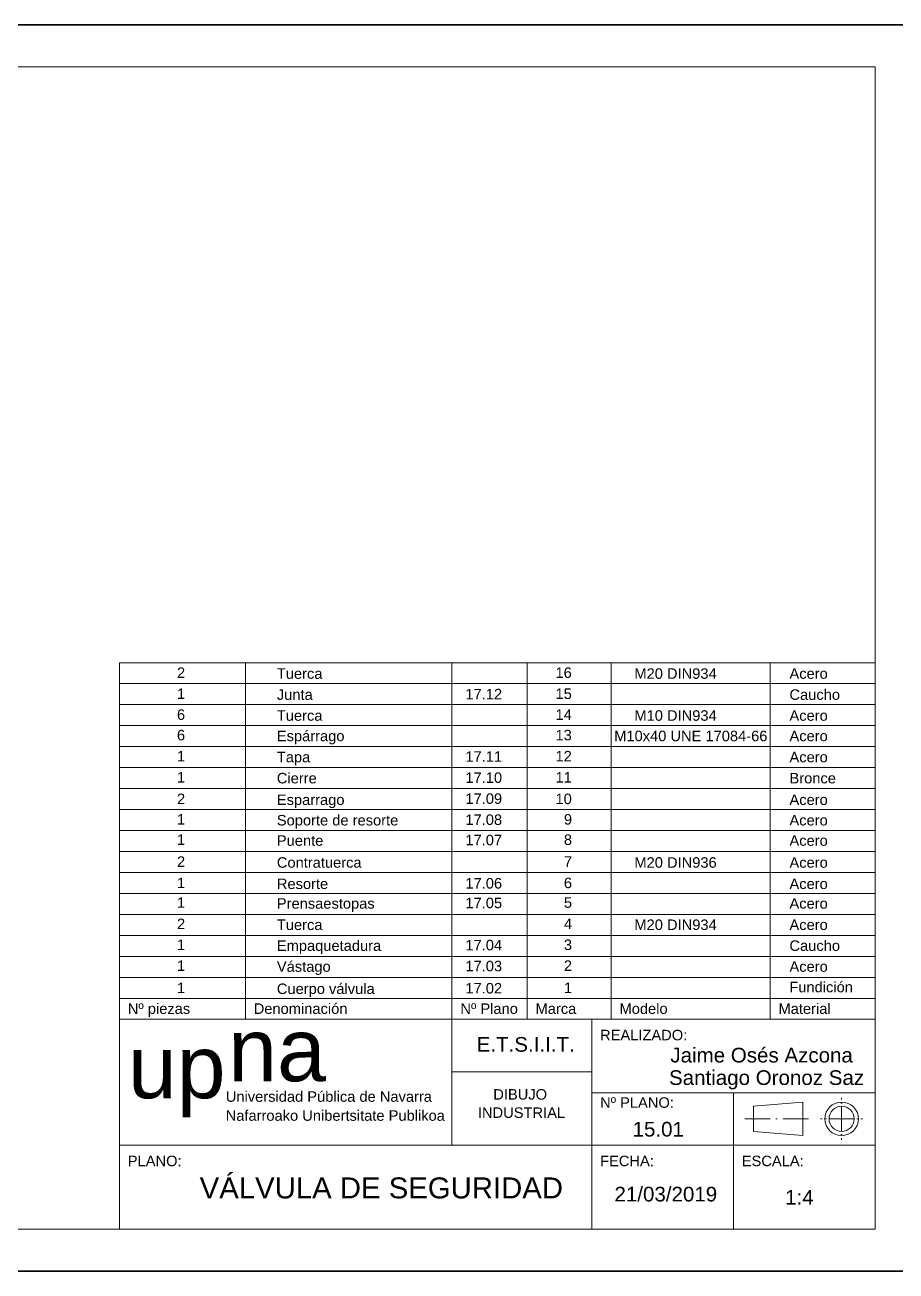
# Model space of a CAD drawing. Header units: millimetres. Extents: x 1800 to 4530, y 1899 to 2196.
# Drawn here: x 2007.5 to 2215, y 1898.6 to 2195.6 of the extents above; entities that cross this region are included whole.
import ezdxf

# ---------------------------------------------------------------- set-up
doc = ezdxf.new("R2010")
doc.units = ezdxf.units.MM
doc.linetypes.add('ACAD_ISO10W100', pattern=[18, 12, -3, 0, -3])
for name, color, linetype, lineweight in [('010_formato', 5, 'Continuous', 35), ('015_cajetin', 4, 'Continuous', 18), ('020-rotulación_textos', 4, 'Continuous', 18), ('031_linea_continua_fina', 4, 'Continuous', 18), ('034_ejes', 2, 'ACAD_ISO10W100', 18)]:
    doc.layers.add(name, color=color, linetype=linetype, lineweight=lineweight)
doc.styles.add('Arial 15', font='arial.ttf', dxfattribs={"height": 15})
doc.styles.add('Arial 2.5', font='arial.ttf', dxfattribs={"height": 2.5})
doc.styles.add('Arial 3.5', font='arial.ttf', dxfattribs={"height": 3.5})
doc.styles.add('Arial 5', font='arial.ttf', dxfattribs={"height": 5})

msp = doc.modelspace()

# ---------------------------------------------------------------- linework, layer by layer
at = {"layer": '010_formato'}
for p, q in [((1799.975, 2195.563), (2219.975, 2195.563)), ((2219.975, 1898.563), (1799.975, 1898.563))]:
    msp.add_line(p, q, dxfattribs=at)
at = {"layer": '015_cajetin'}
for p, q in [((1819.975, 2185.563), (2209.975, 2185.563)), ((2209.975, 2185.563), (2209.975, 1908.563)), ((2029.975, 1968.563), (2029.975, 2043.563)), ((2209.975, 2043.563), (2029.975, 2043.563)), ((2059.975, 1958.563), (2059.975, 2043.563)), ((2109.197, 1958.563), (2109.197, 2043.563)), ((2127.107, 1958.563), (2127.107, 2043.563)), ((2147.107, 1958.563), (2147.107, 2043.563)), ((2184.975, 2043.563), (2184.975, 1958.563)), ((2209.975, 2038.563), (2029.975, 2038.563)), ((2209.975, 2033.563), (2029.975, 2033.563)), ((2209.975, 2028.563), (2029.975, 2028.563)), ((2209.975, 2023.563), (2029.975, 2023.563)), ((2209.975, 2018.563), (2029.975, 2018.563)), ((2209.975, 2013.563), (2029.975, 2013.563)), ((2209.975, 2008.563), (2029.975, 2008.563)), ((2209.975, 2003.563), (2029.975, 2003.563)), ((2209.975, 1998.563), (2029.975, 1998.563)), ((2209.975, 1993.563), (2029.975, 1993.563)), ((2209.975, 1988.563), (2029.975, 1988.563)), ((2209.975, 1983.563), (2029.975, 1983.563)), ((2209.975, 1978.563), (2029.975, 1978.563)), ((2209.975, 1973.563), (2029.975, 1973.563)), ((2029.975, 1968.563), (2029.975, 1908.563)), ((2209.975, 1968.563), (2029.975, 1968.563)), ((2059.975, 1958.563), (2059.975, 1968.563)), ((2209.975, 1963.563), (2029.975, 1963.563)), ((2209.975, 1958.563), (2029.975, 1958.563)), ((2109.197, 1928.563), (2109.197, 1958.563)), ((2142.475, 1908.563), (2142.475, 1958.563)), ((2142.475, 1958.563), (2209.975, 1958.563)), ((2142.475, 1946.063), (2109.197, 1946.063)), ((2142.475, 1941.063), (2209.975, 1941.063)), ((2176.225, 1941.063), (2176.225, 1908.563)), ((2209.975, 1928.563), (2029.975, 1928.563)), ((2209.975, 1908.563), (1819.975, 1908.563)), ((2209.975, 1908.563), (2029.975, 1908.563))]:
    msp.add_line(p, q, dxfattribs=at)
at = {"layer": '031_linea_continua_fina'}
for p, q in [((2180.981, 1937.844), (2192.742, 1938.844)), ((2180.981, 1937.844), (2180.981, 1931.844)), ((2192.742, 1938.844), (2192.742, 1930.844)), ((2202.004, 1938.644), (2202.004, 1938.644)), ((2180.981, 1931.844), (2192.742, 1930.844))]:
    msp.add_line(p, q, dxfattribs=at)
for radius in [4, 3]:
    msp.add_circle((2202.004, 1934.844), radius, dxfattribs=at)
at = {"layer": '034_ejes', "ltscale": 0.25}
for q in [(2202.004, 1939.844), (2197.004, 1934.844), (2207.004, 1934.844), (2202.004, 1929.844)]:
    msp.add_line((2202.004, 1934.844), q, dxfattribs=at)
at = {"layer": '034_ejes', "ltscale": 0.5}
msp.add_line((2178.981, 1934.844), (2194.742, 1934.844), dxfattribs=at)

# ---------------------------------------------------------------- texts
at = {"layer": '020-rotulación_textos'}
for s, height, style, p in [('2', 2.5, 'Arial 2.5', (2043.69, 2039.928)), ('Tuerca', 2.5, 'Arial 2.5', (2067.483, 2039.718)), ('16', 2.5, 'Arial 2.5', (2133.856, 2039.928)), ('M20 DIN934', 2.5, 'Arial 2.5', (2152.647, 2039.718)), ('Acero', 2.5, 'Arial 2.5', (2189.586, 2039.718)), ('1', 2.5, 'Arial 2.5', (2043.69, 2034.915)), ('Junta', 2.5, 'Arial 2.5', (2067.483, 2034.705)), ('17.12', 2.5, 'Arial 2.5', (2112.394, 2034.828)), ('15', 2.5, 'Arial 2.5', (2133.856, 2034.915)), ('Caucho', 2.5, 'Arial 2.5', (2189.586, 2034.705)), ('6', 2.5, 'Arial 2.5', (2043.69, 2029.933)), ('Tuerca', 2.5, 'Arial 2.5', (2067.483, 2029.723)), ('14', 2.5, 'Arial 2.5', (2133.856, 2029.933)), ('M10 DIN934', 2.5, 'Arial 2.5', (2152.647, 2029.723)), ('Acero', 2.5, 'Arial 2.5', (2189.586, 2029.723)), ('6', 2.5, 'Arial 2.5', (2043.69, 2025.059)), ('Espárrago', 2.5, 'Arial 2.5', (2067.483, 2024.849)), ('13', 2.5, 'Arial 2.5', (2133.856, 2025.059)), ('M10x40 UNE 17084-66', 2.5, 'Arial 2.5', (2147.839, 2024.849)), ('Acero', 2.5, 'Arial 2.5', (2189.586, 2024.849)), ('12', 2.5, 'Arial 2.5', (2133.856, 2020.035)), ('1', 2.5, 'Arial 2.5', (2043.69, 2020.035)), ('Tapa', 2.5, 'Arial 2.5', (2067.483, 2019.825)), ('17.11', 2.5, 'Arial 2.5', (2112.394, 2019.948)), ('Acero', 2.5, 'Arial 2.5', (2189.586, 2019.825)), ('1', 2.5, 'Arial 2.5', (2043.69, 2015.004)), ('Cierre', 2.5, 'Arial 2.5', (2067.483, 2014.794)), ('17.10', 2.5, 'Arial 2.5', (2112.394, 2014.918)), ('11', 2.5, 'Arial 2.5', (2133.856, 2015.004)), ('Bronce', 2.5, 'Arial 2.5', (2189.586, 2014.794)), ('2', 2.5, 'Arial 2.5', (2043.69, 2009.858)), ('Esparrago', 2.5, 'Arial 2.5', (2067.483, 2009.647)), ('17.09', 2.5, 'Arial 2.5', (2112.394, 2009.918)), ('10', 2.5, 'Arial 2.5', (2133.856, 2009.858)), ('Acero', 2.5, 'Arial 2.5', (2189.586, 2009.647)), ('1', 2.5, 'Arial 2.5', (2043.69, 2004.979)), ('Soporte de resorte', 2.5, 'Arial 2.5', (2067.483, 2004.769)), ('17.08', 2.5, 'Arial 2.5', (2112.394, 2004.893)), ('9', 2.5, 'Arial 2.5', (2135.856, 2004.979)), ('Acero', 2.5, 'Arial 2.5', (2189.586, 2004.769)), ('1', 2.5, 'Arial 2.5', (2043.69, 2000.13)), ('Puente', 2.5, 'Arial 2.5', (2067.483, 1999.92)), ('17.07', 2.5, 'Arial 2.5', (2112.394, 2000.044)), ('8', 2.5, 'Arial 2.5', (2135.856, 2000.13)), ('Acero', 2.5, 'Arial 2.5', (2189.586, 1999.92)), ('2', 2.5, 'Arial 2.5', (2043.69, 1994.904)), ('Contratuerca', 2.5, 'Arial 2.5', (2067.483, 1994.694)), ('7', 2.5, 'Arial 2.5', (2135.856, 1994.904)), ('M20 DIN936', 2.5, 'Arial 2.5', (2152.647, 1994.694)), ('Acero', 2.5, 'Arial 2.5', (2189.586, 1994.694)), ('1', 2.5, 'Arial 2.5', (2043.69, 1989.824)), ('Resorte', 2.5, 'Arial 2.5', (2067.483, 1989.614)), ('17.06', 2.5, 'Arial 2.5', (2112.394, 1989.738)), ('6', 2.5, 'Arial 2.5', (2135.856, 1989.824)), ('Acero', 2.5, 'Arial 2.5', (2189.586, 1989.614)), ('1', 2.5, 'Arial 2.5', (2043.69, 1985.139)), ('Prensaestopas', 2.5, 'Arial 2.5', (2067.483, 1984.929)), ('17.05', 2.5, 'Arial 2.5', (2112.394, 1985.052)), ('5', 2.5, 'Arial 2.5', (2135.856, 1985.139)), ('Acero', 2.5, 'Arial 2.5', (2189.586, 1984.929)), ('2', 2.5, 'Arial 2.5', (2043.69, 1980.067)), ('Tuerca', 2.5, 'Arial 2.5', (2067.483, 1979.857)), ('4', 2.5, 'Arial 2.5', (2135.856, 1980.067)), ('M20 DIN934', 2.5, 'Arial 2.5', (2152.647, 1979.857)), ('Acero', 2.5, 'Arial 2.5', (2189.586, 1979.857)), ('1', 2.5, 'Arial 2.5', (2043.69, 1975.084)), ('Empaquetadura', 2.5, 'Arial 2.5', (2067.483, 1974.874)), ('17.04', 2.5, 'Arial 2.5', (2112.394, 1974.997)), ('3', 2.5, 'Arial 2.5', (2135.856, 1975.084)), ('Caucho', 2.5, 'Arial 2.5', (2189.586, 1974.874)), ('1', 2.5, 'Arial 2.5', (2043.69, 1970.104)), ('Vástago', 2.5, 'Arial 2.5', (2067.483, 1969.893)), ('17.03', 2.5, 'Arial 2.5', (2112.394, 1970.017)), ('2', 2.5, 'Arial 2.5', (2135.856, 1970.104)), ('Acero', 2.5, 'Arial 2.5', (2189.586, 1969.893)), ('1', 2.5, 'Arial 2.5', (2043.69, 1964.811)), ('Cuerpo válvula', 2.5, 'Arial 2.5', (2067.483, 1964.6)), ('17.02', 2.5, 'Arial 2.5', (2112.394, 1964.724)), ('1', 2.5, 'Arial 2.5', (2135.856, 1964.811)), ('Fundición', 2.5, 'Arial 2.5', (2189.559, 1965.008)), ('Nº piezas', 2.5, 'Arial 2.5', (2031.975, 1959.857)), ('Denominación', 2.5, 'Arial 2.5', (2061.975, 1959.857)), ('Nº Plano', 2.5, 'Arial 2.5', (2111.197, 1959.857)), ('Marca', 2.5, 'Arial 2.5', (2129.107, 1959.857)), ('Modelo', 2.5, 'Arial 2.5', (2149.107, 1959.857)), ('Material', 2.5, 'Arial 2.5', (2186.975, 1959.857)), ('E.T.S.I.I.T.', 3.5, 'Arial 3.5', (2115.079, 1950.843)), ('REALIZADO:', 2.5, 'Arial 2.5', (2144.475, 1953.563)), ('up', 15, 'Arial 15', (2031.975, 1939.754)), ('Jaime Osés Azcona', 3.5, 'Arial 3.5', (2161.212, 1948.279)), ('Santiago Oronoz Saz', 3.5, 'Arial 3.5', (2160.888, 1942.922)), ('Universidad Pública de Navarra', 2.5, 'Arial 2.5', (2055.317, 1938.908)), ('DIBUJO', 2.5, 'Arial 2.5', (2119.035, 1939.428)), ('Nº PLANO:', 2.5, 'Arial 2.5', (2144.475, 1937.477)), ('Nafarroako Unibertsitate Publikoa ', 2.5, 'Arial 2.5', (2055.287, 1934.385)), ('INDUSTRIAL', 2.5, 'Arial 2.5', (2115.374, 1935.069)), ('15.01', 3.5, 'Arial 3.5', (2152.213, 1930.625)), ('PLANO:', 2.5, 'Arial 2.5', (2031.975, 1923.563)), ('FECHA:', 2.5, 'Arial 2.5', (2144.475, 1923.563)), ('ESCALA:', 2.5, 'Arial 2.5', (2178.225, 1923.563)), ('VÁLVULA DE SEGURIDAD', 5, 'Arial 5', (2049.097, 1915.883)), ('21/03/2019', 3.5, 'Arial 3.5', (2147.899, 1915.154)), ('1:4', 3.5, 'Arial 3.5', (2188.565, 1914.408))]:
    msp.add_text(s, height=height, dxfattribs=dict(at, style=style)).set_placement(p)
at = {"layer": '020-rotulación_textos', "color": 240, "true_color": 0xed1f24, "style": 'Arial 15'}
msp.add_text('na', height=15, dxfattribs=at).set_placement((2055.864, 1943.809))

doc.saveas('drawing.dxf')
